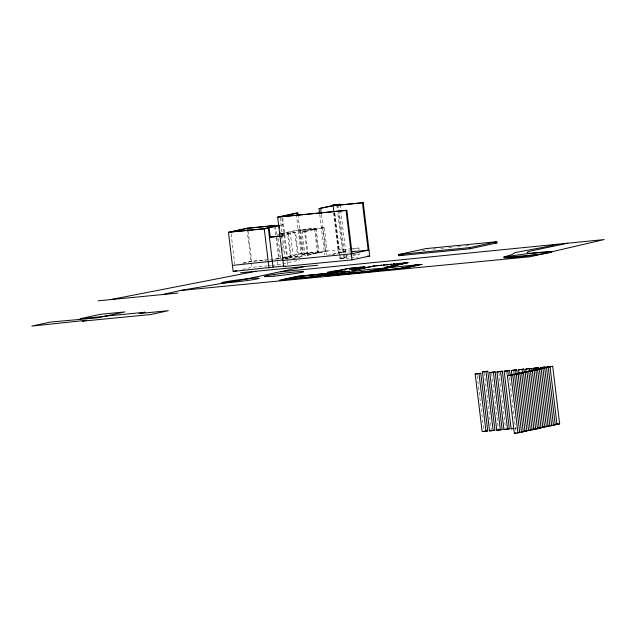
<?xml version="1.0" encoding="UTF-8"?>
<svg xmlns="http://www.w3.org/2000/svg" width="636" height="636" viewBox="0 0 636 636"><rect width="100%" height="100%" fill="white"/><g stroke="black" fill="none" stroke-linecap="round" stroke-linejoin="round"><path stroke-width="0.48" stroke-dasharray="3.18 2.39" d="M279.951 225.39L282.734 224.786L281.104 224.945M281.629 233.555L298.22 229.946L315.313 228.292L318.246 252.81L305.01 255.696L302.148 232.037L315.384 229.159L299.922 230.661L316.187 228.984L324.273 227.418L327.135 251.077L307.442 255.362L308.253 255.282L305.391 231.623L304.58 231.703L307.45 255.457L305.01 255.696M280.158 234.072L299.047 229.97L315.313 228.292M290.485 257.97L291.288 257.795L288.426 234.143L287.623 234.318L290.485 257.97L283.155 258.685M281.525 234.04L295.621 232.569L298.483 256.228L280.587 258.065L277.725 234.406L280.571 234.135M304.58 231.703L324.273 227.418M305.391 231.623L302.148 232.037M242.594 263.193L250.918 261.38L279.411 258.614L276.7 236.21M243.302 263.24L251.745 261.404L266.134 260.005M276.962 258.852L301.082 253.605L350.062 248.851M274.768 259.162L279.411 258.614M283.02 257.731L301.909 253.621L318.175 251.943M280.46 259.075L283.251 258.47M322.643 227.577L325.505 251.236L319.057 252.635L302.784 254.313L318.246 252.81M292.306 258.455L303.022 256.324L298.133 215.93M242.395 269.418L251.641 267.406L267.08 265.904M293.713 258.343L303.022 256.324M307.45 255.457L308.253 255.282M271.906 265.435L277.694 264.87L299.882 260.045M333.614 213.02L338.384 252.452L349.506 250.035M353.258 249.217L358.887 247.992L359.094 249.71M327.564 255.298L342.454 252.055L337.446 210.651M332.151 254.495L338.861 253.033L349.609 251.991M339.656 252.858L345.69 251.546L339.966 204.236M334.417 212.845L339.91 258.296L352.106 255.64M353.044 255.441L359.61 254.01L352.757 254.678M339.91 258.296L346.413 257.572L345.897 253.271M339.87 254.583L340.387 258.884L346.413 257.572M422.153 250.64L427.996 249.606M514.731 428.457L516.512 428.068M281.12 233.984L295.621 232.569M281.096 234.851L288.426 234.143M280.977 236.035L284.88 235.654L281.152 236.115M351.048 248.755L358.887 247.992M345.69 251.546L339.187 252.277M283.982 257.636L298.483 256.228M338.384 252.452L342.454 252.055M285.111 258.065L286.741 257.906L283.958 258.51L291.288 257.795M345.897 255.346L347.852 255.155M432.925 249.121L435.883 248.835M440.804 248.358L443.761 248.072M448.69 247.595L452.625 247.213M457.554 246.728L460.512 246.442M465.433 245.965L468.39 245.679M268.042 265.808L270.936 265.53M340.387 258.884L350.158 257.93M351.136 257.834L357.973 257.175M513.26 371.13L513.61 374.055M509.396 377.299L516.003 431.939M512.727 411.866L512.966 413.821M506.065 371.829L506.415 374.755M498.87 372.529L505.604 428.139M491.676 373.229L498.409 428.839M484.322 372.577L491.215 429.531M477.199 375.622L483.813 430.262M338.336 204.395L344.267 253.43M344.37 254.289L344.791 257.723M337.533 204.569L338.129 209.498M338.249 210.476L343.464 253.605M343.567 254.464L343.981 257.898M336.73 204.744L337.326 209.673M334.894 213.434L339.664 252.858M333.972 212.623L338.861 253.033M321.395 214.348L326.284 254.758M319.765 214.499L324.654 254.917M316.187 228.984L319.057 252.635M314.51 228.467L317.372 252.118M300.725 230.486L303.587 254.138M299.047 229.97L301.909 253.621M296.265 214.117L301.599 257.906M294.818 232.744L297.68 256.403M290.183 231.695L293.045 255.354M282.75 218.053L287.758 259.448M281.947 218.228L286.955 259.623M287.162 261.34L287.575 264.783M280.214 217.806L285.222 259.186M281.215 235.837L281.812 240.766M281.931 241.752L282.646 247.666M282.766 248.652L283.362 253.581M275.404 225.494L276.58 235.24M274.72 226.647L278.608 258.788M277.272 261.436L277.694 264.87M248.088 231.202L251.745 261.404M247.03 229.238L250.918 261.38M251.117 263.105L251.641 267.406M231.091 233.897L234.748 264.099"/><path stroke-width="0.95" d="M557.478 244.224L543.295 247.309A92.967 4.38 -6.9 0 1 539.821 247.968L516.496 252.333A33.446 1.574 -6.9 0 0 514.611 252.834L511.988 254.583L503.664 257.063L504.897 257.302A14.048 0.66 -6.9 0 0 507.981 257.175L540.878 254.297M97.976 300.836L162.872 294.524L180.187 290.525L242.769 279.792L304.636 266.524M110.322 299.635L255.974 271.262M319.646 213.513L319.049 208.584L336.73 204.744L332.66 205.134L339.966 204.236L333.94 205.547L363.243 202.701L369.699 256.03L352.01 259.878L283.632 266.524L277.662 217.154L296.145 213.132L297.775 212.973L298.014 214.944M297.775 212.973L280.094 216.82L346.851 210.333L352.09 253.685M319.049 208.584L333.137 205.722L363.243 202.701M283.775 266.023L233.158 271.429L228.427 232.283L246.911 228.26L275.404 225.494L247.738 228.276L230.852 231.949L263.423 228.785L279.244 225.351M277.662 217.154L346.851 210.333M228.427 232.283L264.242 228.809L279.148 225.565M279.999 236.131L269.425 237.252L280.174 236.21M233.158 271.429L236.854 270.626M283.632 266.524L285.246 266.174M368.975 250.012L351.287 253.859L282.901 260.506M398.78 254.511L425.882 248.612L496.819 241.72L496.962 242.904L469.853 248.803L398.923 255.688L398.78 254.511L469.71 247.619L496.819 241.72M398.923 255.688L403.765 254.639M329.79 272.637L331.483 272.272A24.367 1.145 -6.9 0 1 340.538 270.3L348.679 268.527L364.953 266.85L347.86 268.511L339.393 270.356A13.173 0.62 -6.9 0 0 329.369 272.534L327.365 272.971L345.261 271.135L328.168 272.796M337.255 272.876L338.058 272.701L329.933 273.591M373.904 265.983L354.228 270.364L351.788 270.594L365.024 267.716L349.554 269.219L365.827 267.541L375.63 265.816L373.101 266.158M389.312 266.762L390.114 266.587L387.682 266.921L408.201 262.652L405.363 263.073M392.523 266.063L393.326 265.888L390.894 266.222M395.735 265.363L396.546 265.188L394.113 265.522M398.152 264.838L395.719 265.172M401.364 264.139L398.931 264.473M404.583 263.439L402.151 263.773M386.442 267.764L392.468 266.452M388.89 267.621L369.603 271.818L327.27 275.929L348.17 271.381L349.792 271.23L332.111 275.07L406.197 267.875L422.272 264.377L385.639 267.939L371.551 270.809L389.232 266.961L385.162 267.359L385.965 267.184L395.727 266.134L389.693 267.446M415.745 264.918L398.064 268.766L329.679 275.404M401.308 268.352L417.383 264.854M403.757 268.114L419.832 264.616M482.43 371.981L487.804 371.241L494.935 430.167L493.154 430.548L489.561 430.898L482.43 371.981L487.804 371.241M475.187 374.055L480.776 373.3L487.74 430.866L485.968 431.248L482.152 431.621L475.187 374.055L480.776 373.3M489.784 372.632L495.158 371.901L502.122 429.467L500.349 429.857L496.756 430.206L489.784 372.632L495.158 371.901M496.978 371.941L502.353 371.201L509.317 428.767L507.544 429.157L503.943 429.507L496.978 371.941L502.353 371.201M513.832 428.545L511.137 428.807L504.173 371.241L509.539 370.502L510.136 375.383M504.173 371.241L509.539 370.502M511.837 374.445L511.36 370.542L516.734 369.802L517.322 374.684M511.36 370.542L516.734 369.802M519.032 373.745L518.555 369.842L523.929 369.103L524.279 372.036M518.555 369.842L523.929 369.103M526.099 372.068L525.749 369.142L527.522 368.753L531.116 368.403L531.473 371.337M525.749 369.142L531.116 368.403M533.175 370.398L532.944 368.443L534.717 368.061L538.31 367.711L538.549 369.659M532.944 368.443L538.31 367.711M507.385 375.733L512.751 375.002L519.715 432.567L517.942 432.957L514.349 433.299L507.385 375.733L512.751 375.002M516.305 374.23L510.931 374.962L516.305 374.23L523.269 431.796L518.801 432.44M519.851 373.459L514.484 374.191L519.851 373.459L526.823 431.025L521.448 431.757M523.404 372.68L518.03 373.419L523.404 372.68L530.368 430.246L525.002 430.985M526.958 371.909L521.584 372.648L526.958 371.909L533.922 429.475L530.345 430.039M528.731 371.527L530.504 371.138L537.476 428.736L535.703 429.125L533 429.387L535.695 429.093L528.731 371.527L525.137 371.877L530.504 371.138M534.057 370.367L528.683 371.098L534.057 370.367L541.021 427.933L535.647 428.672L537.428 428.282M537.603 369.596L532.237 370.327L537.603 369.596L544.575 427.161L539.201 427.893M541.157 368.824L535.782 369.556L541.157 368.824L548.121 426.39L542.754 427.122M544.71 368.045L539.336 368.785L544.71 368.045L551.674 425.611L547.198 426.263M548.256 367.274L542.89 368.013L548.256 367.274L555.228 424.84L550.752 425.492M552.7 366.312L546.435 367.242L552.7 366.312L559.664 423.878L553.407 424.808M489.561 430.898L494.029 430.254M496.756 430.206L502.122 429.467M503.943 429.507L509.317 428.767M511.137 428.807L512.91 428.418M514.349 433.299L516.122 432.917M567.829 243.19L529.875 251.18A72.313 3.403 -6.9 0 0 527.53 252.055L527.125 252.635L527.801 253.08L530.996 253.367L551.762 251.761M329.369 272.534L330.879 272.303M351.382 251.721L368.172 250.186L362.44 202.868M283.052 259.997L232.426 265.411M494.991 243.095L496.962 242.904M366.765 256.316L369.699 256.03M240.583 272.757L317.618 265.268M404.56 263.248L406.189 263.089L402.954 263.598M401.348 263.948L402.97 263.789L399.734 264.298M398.128 264.648L399.758 264.489L396.522 264.997M393.31 265.697L394.932 265.538L392.499 265.872M390.091 266.397L391.72 266.238L389.288 266.571M319.884 275.778L334.536 274.347M319.081 275.952L333.733 274.521M180.187 290.525L530.424 256.729L604.2 239.565L280.595 271.826M162.872 294.524L177.937 293.069M105.179 316.203L145.064 312.228L139.038 313.54L168.341 310.694L150.66 314.542L82.275 321.188L86.329 320.305L31.8 326.093L50.284 322.07L97.984 317.769L124.871 311.918L100.448 314.295L79.953 318.747L106.005 316.219M483.932 431.232L487.74 430.866M556.063 424.228L559.664 423.878M553.423 425.015L555.228 424.84M548.081 425.961L551.674 425.611M544.527 426.74L548.121 426.39M540.974 427.511L544.575 427.161M538.326 428.195L541.021 427.933M533.874 429.054L537.476 428.736M530.329 429.825L533.922 429.475M526.775 430.596L530.368 430.246M524.12 431.288L526.823 431.025M521.472 431.971L523.269 431.796M550.037 366.893L557.001 424.458M546.483 367.664L553.447 425.23M542.929 368.435L549.902 426.001M539.384 369.206L546.348 426.772M536.538 368.093L536.776 370.049M535.83 369.977L542.794 427.543M532.284 370.756L539.249 428.322M529.343 368.793L529.581 370.748M525.177 372.299L532.149 429.864M522.148 369.492L522.625 373.396M521.631 373.07L528.596 430.636M518.078 373.841L525.042 431.407M514.961 370.192L515.43 374.095M514.532 374.612L521.496 432.178M510.978 375.383L517.942 432.957M507.767 370.891L508.355 375.765M500.572 371.591L507.544 429.157M493.385 372.291L500.349 429.857M486.023 371.631L493.154 430.548M469.71 247.619L469.853 248.803M478.995 373.682L485.968 431.248M346.048 210.508L352.01 259.878M333.137 205.722L333.852 211.637M320.679 208.433L321.275 213.362M279.26 226.511L279.49 228.404M279.951 232.188L280.174 234.08M269.1 227.752L270.228 237.077M268.297 227.927L273.027 267.064M264.242 228.809L268.972 267.947M247.738 228.276L247.968 230.232M381.544 268.813L381.369 268.893A17.037 0.803 -6.9 0 1 377.49 269.736L376.735 269.863A17.037 0.803 -6.9 0 1 374.175 270.276L373.229 270.411A17.037 0.803 -6.9 0 1 349.156 272.931A17.037 0.803 -6.9 0 1 360.413 270.483A17.037 0.803 -6.9 0 1 381.552 268.607L381.656 268.646A17.037 0.803 -6.9 0 1 381.544 268.813M324.066 274.665L323.811 274.744A17.037 0.803 -6.9 0 1 320.894 275.38L320.186 275.507A17.037 0.803 -6.9 0 1 292.647 278.687A17.037 0.803 -6.9 0 1 304.914 276.016A17.037 0.803 -6.9 0 1 324.066 274.665M504.897 257.27L504.539 257.389A24.017 1.129 -6.9 0 0 513.403 257.445A24.017 1.129 -6.9 0 0 538.461 254.535L539.837 254.336A24.017 1.129 -6.9 0 0 551.563 251.784L551.309 251.737A24.017 1.129 -6.9 0 0 531.044 253.279L529.494 253.462A24.017 1.129 -6.9 0 0 504.897 257.27M297.696 276.286L279.204 280.309L315.027 276.827L333.51 272.812L314.2 276.811L281.637 279.975L298.515 276.302L326.189 273.52L297.696 276.286M377.259 265.657L376.456 265.832L378.889 265.498L377.259 265.657M380.519 265.339L379.716 265.514L382.149 265.18L380.519 265.339M383.77 265.021L382.967 265.196L385.4 264.862L383.77 265.021M387.03 264.703L386.227 264.878L388.66 264.544L387.03 264.703M390.289 264.393L389.486 264.568L391.919 264.234L390.289 264.393M393.541 264.075L392.738 264.25L395.171 263.916L393.541 264.075M396.8 263.757L395.997 263.932L398.43 263.598L396.8 263.757M400.06 263.439L399.249 263.614L401.682 263.28L400.06 263.439M403.311 263.121L402.509 263.296L404.941 262.97L403.311 263.121M541.912 367.362L540.131 367.743L545.505 367.012L541.912 367.362M247.595 278.822L246.45 278.942A18.889 0.89 -6.9 0 0 225.923 281.7A18.889 0.89 -6.9 0 0 224.174 282.933L224.818 282.901A18.889 0.89 -6.9 0 0 254.901 279.339A18.889 0.89 -6.9 0 0 247.595 278.822M274.036 276.119A19.875 0.938 -6.9 0 0 303.634 271.731A19.875 0.938 -6.9 0 0 274.044 274.49A19.875 0.938 -6.9 0 0 274.036 276.119"/></g></svg>
